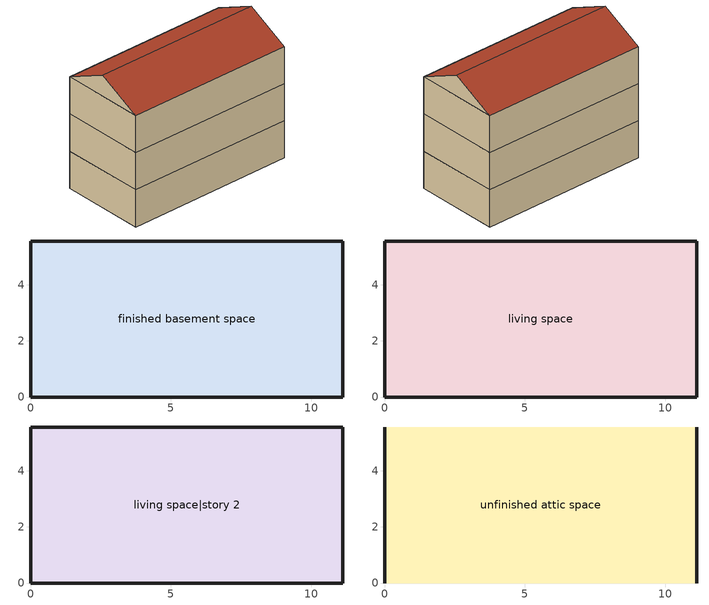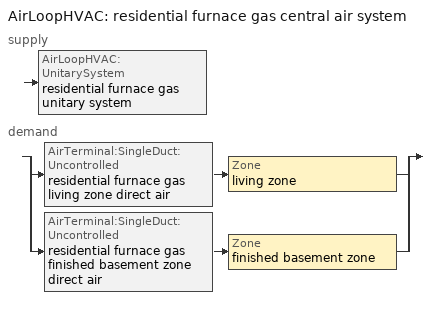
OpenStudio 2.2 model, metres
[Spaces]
finished basement space
 floor ground: 0,0 0,5.56 11.13,5.56 11.13,0 z-2.44
 wall ground: 0,5.56 0,0 11.13,0 11.13,5.56 0,5.56 z-2.44:0
living space
 floor to finished basement space: 0,0 0,5.56 11.13,5.56 11.13,0 z0
 wall outside: 0,5.56 0,0 11.13,0 11.13,5.56 0,5.56 z0:2.44
living space|story 2
 floor to living space: 0,0 0,5.56 11.13,5.56 11.13,0 z2.44
 wall outside: 0,5.56 0,0 11.13,0 11.13,5.56 0,5.56 z2.44:4.88
unfinished attic space
 floor to living space|story 2: 0,5.56 11.13,5.56 11.13,0 0,0 z4.88
 wall outside: 0,2.78,6.27 0,5.56,4.88 0,0,4.88; 11.13,2.78,6.27 11.13,0,4.88 11.13,5.56,4.88
 roof outside: 11.13,2.78,6.27 0,2.78,6.27 0,0,4.88 11.13,0,4.88; 0,2.78,6.27 11.13,2.78,6.27 11.13,5.56,4.88 0,5.56,4.88
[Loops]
AirLoopHVAC 'residential furnace gas central air system'
 supply: AirLoopHVAC:UnitarySystem 'residential furnace gas unitary system'
 demand: split
  | AirTerminal:SingleDuct:Uncontrolled 'residential furnace gas living zone direct air' > Zone 'living zone'
  | AirTerminal:SingleDuct:Uncontrolled 'residential furnace gas finished basement zone direct air' > Zone 'finished basement zone'
[Building]
Building: Standards Number of Stories=3; Standards Number of Above Ground Stories=2; Standards Building Type=singlefamilydetached; Standards Number of Living Units=1
[Site]
Denver Intl Ap_CO_USA: Latitude {deg}=39.83; Longitude {deg}=-104.65; Time Zone {hr}=-7; Elevation {m}=1650
[ClimateZones]
Climate Zone Institution Name 2=Building America; Climate Zone Document Year 2=0; Climate Zone Value 2=Cold
[Site:WaterMainsTemperature]
Calculation Method=Correlation; Annual Average Outdoor Air Temperature {C}=10.8753; Maximum Difference In Monthly Average Outdoor Air Temperatures {deltaC}=23.1524
[Site:GroundTemperature:BuildingSurface]
6.71221, 4.9416, 4.79814, 5.63626, 9.00496, 12.3608, 15.2732, 17.1228, 17.2883, 15.7979, 12.9685, 9.71588
[Site:GroundTemperature:Deep]
10.8753, 10.8753, 10.8753, 10.8753, 10.8753, 10.8753, 10.8753, 10.8753, 10.8753, 10.8753, 10.8753, 10.8753
[ThermalZone] Use Ideal Air Loads=No
Name | Thermostat
living zone | living zone temperature setpoint
unfinished attic zone
finished basement zone | finished basement zone temperature setpoint
[Sizing:Zone] Zone Cooling Design Supply Air Temperature Input Method=SupplyAirTemperature; Zone Cooling Design Supply Air Temperature {C}=14; Zone Cooling Design Supply Air Temperature Difference {deltaC}=11.11; Zone Heating Design Supply Air Temperature Input Method=SupplyAirTemperature; Zone Heating Design Supply Air Temperature {C}=40; Zone Heating Design Supply Air Temperature Difference {deltaC}=11.11; Zone Cooling Design Supply Air Humidity Ratio {kg-H2O/kg-air}=0.0085; Zone Heating Design Supply Air Humidity Ratio {kg-H2O/kg-air}=0.008; Cooling Design Air Flow Method=DesignDay; Heating Design Air Flow Method=DesignDay; Account for Dedicated Outdoor Air System=No; Dedicated Outdoor Air System Control Strategy=NeutralSupplyAir; Dedicated Outdoor Air Low Setpoint Temperature for Design {C}=autosize; Dedicated Outdoor Air High Setpoint Temperature for Design {C}=autosize
living zone; unfinished attic zone; finished basement zone
[Zone equipment]
living zone: residential furnace gas living zone direct air
finished basement zone: residential furnace gas finished basement zone direct air
[Space] Building Unit=unit 1
Name | Thermal Zone
living space; living space|story 2 | living zone
unfinished attic space | unfinished attic zone
finished basement space | finished basement zone
[BuildingUnit]
unit 1: Building Unit Type=Residential
[Coil:Heating:Gas]
residential furnace gas heating coil: Availability Schedule=residential heating season; Gas Burner Efficiency=0.78; Nominal Capacity {W}=AutoSize; Parasitic Electric Load {W}=0; Parasitic Gas Load {W}=0; Fuel Type=NaturalGas
[Fan:OnOff]
residential furnace gas supply fan: Availability Schedule=Always On Discrete; Fan Efficiency=0.117562; Pressure Rise {Pa}=124.55; Maximum Flow Rate {m3/s}=autosize; Motor Efficiency=1; Motor In Airstream Fraction=1; Fan Power Ratio Function of Speed Ratio Curve=Fan On Off Power Curve; Fan Efficiency Ratio Function of Speed Ratio Curve=Fan On Off Efficiency Curve
[AirLoopHVAC:UnitarySystem]
residential furnace gas unitary system: Control Type=Load; Controlling Zone or Thermostat Location=living zone; Dehumidification Control Type=None; Availability Schedule=Always On Discrete; Supply Fan=residential furnace gas supply fan; Fan Placement=BlowThrough; Supply Air Fan Operating Mode Schedule=Always Off Discrete; Heating Coil=residential furnace gas heating coil; DX Heating Coil Sizing Ratio=1; Use DOAS DX Cooling Coil=No; DOAS DX Cooling Coil Leaving Minimum Air Temperature {C}=2; Latent Load Control=SensibleOnlyLoadControl; Supply Air Flow Rate During Cooling Operation {m3/s}=1e-007; Supply Air Flow Rate During Heating Operation {m3/s}=autosize; Supply Air Flow Rate When No Cooling or Heating is Required {m3/s}=0; Maximum Supply Air Temperature {C}=48.8889; Maximum Outdoor Dry-Bulb Temperature for Supplemental Heater Operation {C}=21; Maximum Cycling Rate {cycles/hr}=2.5; Heat Pump Time Constant {s}=60; Fraction of On-Cycle Power Use=0.01; Heat Pump Fan Delay Time {s}=60; Ancilliary On-Cycle Electric Power {W}=0; Ancilliary Off-Cycle Electric Power {W}=0
[AirLoopHVAC]
residential furnace gas central air system: Availability Schedule=Always On Discrete; Design Supply Air Flow Rate {m3/s}=AutoSize
[Sizing:System]
residential furnace gas central air system: Type of Load to Size On=Sensible; Design Outdoor Air Flow Rate {m3/s}=Autosize; Minimum System Air Flow Ratio=0.3; Preheat Design Temperature {C}=7; Preheat Design Humidity Ratio {kg-H2O/kg-Air}=0.008; Precool Design Temperature {C}=12.8; Precool Design Humidity Ratio {kg-H2O/kg-Air}=0.008; Central Cooling Design Supply Air Temperature {C}=12.8; Central Heating Design Supply Air Temperature {C}=16.7; Sizing Option=NonCoincident; 100% Outdoor Air in Cooling=Yes; 100% Outdoor Air in Heating=Yes; Central Cooling Design Supply Air Humidity Ratio {kg-H2O/kg-Air}=0.0085; Central Heating Design Supply Air Humidity Ratio {kg-H2O/kg-Air}=0.008; Cooling Design Air Flow Method=DesignDay; Cooling Design Air Flow Rate {m3/s}=0; Heating Design Air Flow Method=DesignDay; Heating Design Air Flow Rate {m3/s}=0; System Outdoor Air Method=ZoneSum; Zone Maximum Outdoor Air Fraction=1; Cooling Supply Air Flow Rate Per Floor Area {m3/s-m2}=0.00996765; Cooling Fraction of Autosized Cooling Supply Air Flow Rate=1; Cooling Supply Air Flow Rate Per Unit Cooling Capacity {m3/s-W}=3.94755e-05; Heating Supply Air Flow Rate Per Floor Area {m3/s-m2}=0.00996765; Heating Fraction of Autosized Heating Supply Air Flow Rate=1; Heating Fraction of Autosized Cooling Supply Air Flow Rate=1; Heating Supply Air Flow Rate Per Unit Heating Capacity {m3/s-W}=3.15882e-05; Cooling Design Capacity Method=CoolingDesignCapacity; Cooling Design Capacity {W}=autosize; Cooling Design Capacity Per Floor Area {W/m2}=234.7; Fraction of Autosized Cooling Design Capacity=1; Heating Design Capacity Method=HeatingDesignCapacity; Heating Design Capacity {W}=autosize; Heating Design Capacity Per Floor Area {W/m2}=157; Fraction of Autosized Heating Design Capacity=1; Central Cooling Capacity Control Method=OnOff
[AirTerminal:SingleDuct:Uncontrolled] Availability Schedule=Always On Discrete; Maximum Air Flow Rate {m3/s}=AutoSize
residential furnace gas living zone direct air; residential furnace gas finished basement zone direct air
[ThermostatSetpoint:DualSetpoint] Heating Setpoint Temperature Schedule=residential heating setpoint; Cooling Setpoint Temperature Schedule=residential cooling setpoint
finished basement zone temperature setpoint; living zone temperature setpoint
[Schedule:Constant]
Name | Value
Always On Discrete | 1
Always Off Discrete | 0
[Curve:Exponent]
Fan On Off Power Curve: Coefficient1 Constant=1; Coefficient2 Constant=0; Coefficient3 Constant=0; Minimum Value of x=0; Maximum Value of x=1
[Curve:Cubic]
Fan On Off Efficiency Curve: Coefficient1 Constant=1; Coefficient2 x=0; Coefficient3 x**2=0; Coefficient4 x**3=0; Minimum Value of x=0; Maximum Value of x=1
[Schedule:Ruleset]
Name | Default Day Schedule
residential heating season | Schedule Day 1
residential heating setpoint | Schedule Day 2
residential cooling setpoint | Schedule Day 3
[Schedule:Day]
Schedule Day 1; Schedule Day 2; Schedule Day 3: 24, 0, 0
residential heating season allday1; residential heating season allday2; residential heating season allday3; residential heating season allday4; residential heating season allday5; residential heating season allday6; residential heating season allday10; residential heating season allday11; residential heating season allday12: 1, 0, 1, 2, 0, 1, 3, 0, 1, 4, 0, 1, 5, 0, 1, 6, 0, 1, 7, 0, 1, 8, 0, 1, 9, 0, 1, 10, 0, 1, 11, 0, 1, 12, 0, 1, 13, 0, 1, 14, 0, 1, 15, 0, 1, 16, 0, 1, 17, 0, 1, 18, 0, 1, 19, 0, 1, 20, 0, 1, 21, 0, 1, 22, 0, 1, 23, 0, 1, 24, 0, 1
residential heating season allday7; residential heating season allday8; residential heating season allday9: 1, 0, 0, 2, 0, 0, 3, 0, 0, 4, 0, 0, 5, 0, 0, 6, 0, 0, 7, 0, 0, 8, 0, 0, 9, 0, 0, 10, 0, 0, 11, 0, 0, 12, 0, 0, 13, 0, 0, 14, 0, 0, 15, 0, 0, 16, 0, 0, 17, 0, 0, 18, 0, 0, 19, 0, 0, 20, 0, 0, 21, 0, 0, 22, 0, 0, 23, 0, 0, 24, 0, 0
residential heating setpoint allday1; residential heating setpoint allday2; residential heating setpoint allday3; residential heating setpoint allday4; residential heating setpoint allday5; residential heating setpoint allday6; residential heating setpoint allday10; residential heating setpoint allday11; residential heating setpoint allday12: 1, 0, 21.6667, 2, 0, 21.6667, 3, 0, 21.6667, 4, 0, 21.6667, 5, 0, 21.6667, 6, 0, 21.6667, 7, 0, 21.6667, 8, 0, 21.6667, 9, 0, 21.6667, 10, 0, 21.6667, 11, 0, 21.6667, 12, 0, 21.6667, 13, 0, 21.6667, 14, 0, 21.6667, 15, 0, 21.6667, 16, 0, 21.6667, 17, 0, 21.6667, 18, 0, 21.6667, 19, 0, 21.6667, 20, 0, 21.6667, 21, 0, 21.6667, 22, 0, 21.6667, 23, 0, 21.6667, 24, 0, 21.6667
residential heating setpoint allday7; residential heating setpoint allday8; residential heating setpoint allday9: 1, 0, -216667, 2, 0, -216667, 3, 0, -216667, 4, 0, -216667, 5, 0, -216667, 6, 0, -216667, 7, 0, -216667, 8, 0, -216667, 9, 0, -216667, 10, 0, -216667, 11, 0, -216667, 12, 0, -216667, 13, 0, -216667, 14, 0, -216667, 15, 0, -216667, 16, 0, -216667, 17, 0, -216667, 18, 0, -216667, 19, 0, -216667, 20, 0, -216667, 21, 0, -216667, 22, 0, -216667, 23, 0, -216667, 24, 0, -216667
residential cooling setpoint allday1; residential cooling setpoint allday2; residential cooling setpoint allday3; residential cooling setpoint allday4; residential cooling setpoint allday5; residential cooling setpoint allday6; residential cooling setpoint allday7; residential cooling setpoint allday8; residential cooling setpoint allday9; residential cooling setpoint allday10; residential cooling setpoint allday11; residential cooling setpoint allday12: 1, 0, 10000, 2, 0, 10000, 3, 0, 10000, 4, 0, 10000, 5, 0, 10000, 6, 0, 10000, 7, 0, 10000, 8, 0, 10000, 9, 0, 10000, 10, 0, 10000, 11, 0, 10000, 12, 0, 10000, 13, 0, 10000, 14, 0, 10000, 15, 0, 10000, 16, 0, 10000, 17, 0, 10000, 18, 0, 10000, 19, 0, 10000, 20, 0, 10000, 21, 0, 10000, 22, 0, 10000, 23, 0, 10000, 24, 0, 10000
[Schedule:Rule] Apply Sunday=Yes; Apply Monday=Yes; Apply Tuesday=Yes; Apply Wednesday=Yes; Apply Thursday=Yes; Apply Friday=Yes; Apply Saturday=Yes; Date Specification Type=DateRange; Start Day=1
Name | Schedule Ruleset | Rule Order | Day Schedule | Start Month | End Month | End Day
residential heating season allday ruleset1 | residential heating season | 11 | residential heating season allday1 | 1 | 1 | 31
residential heating season allday ruleset2 | residential heating season | 10 | residential heating season allday2 | 2 | 2 | 28
residential heating season allday ruleset3 | residential heating season | 9 | residential heating season allday3 | 3 | 3 | 31
residential heating season allday ruleset4 | residential heating season | 8 | residential heating season allday4 | 4 | 4 | 30
residential heating season allday ruleset5 | residential heating season | 7 | residential heating season allday5 | 5 | 5 | 31
residential heating season allday ruleset6 | residential heating season | 6 | residential heating season allday6 | 6 | 6 | 30
residential heating season allday ruleset7 | residential heating season | 5 | residential heating season allday7 | 7 | 7 | 31
residential heating season allday ruleset8 | residential heating season | 4 | residential heating season allday8 | 8 | 8 | 31
residential heating season allday ruleset9 | residential heating season | 3 | residential heating season allday9 | 9 | 9 | 30
residential heating season allday ruleset10 | residential heating season | 2 | residential heating season allday10 | 10 | 10 | 31
residential heating season allday ruleset11 | residential heating season | 1 | residential heating season allday11 | 11 | 11 | 30
residential heating season allday ruleset12 | residential heating season | 0 | residential heating season allday12 | 12 | 12 | 31
residential heating setpoint allday ruleset1 | residential heating setpoint | 11 | residential heating setpoint allday1 | 1 | 1 | 31
residential heating setpoint allday ruleset2 | residential heating setpoint | 10 | residential heating setpoint allday2 | 2 | 2 | 28
residential heating setpoint allday ruleset3 | residential heating setpoint | 9 | residential heating setpoint allday3 | 3 | 3 | 31
residential heating setpoint allday ruleset4 | residential heating setpoint | 8 | residential heating setpoint allday4 | 4 | 4 | 30
residential heating setpoint allday ruleset5 | residential heating setpoint | 7 | residential heating setpoint allday5 | 5 | 5 | 31
residential heating setpoint allday ruleset6 | residential heating setpoint | 6 | residential heating setpoint allday6 | 6 | 6 | 30
residential heating setpoint allday ruleset7 | residential heating setpoint | 5 | residential heating setpoint allday7 | 7 | 7 | 31
residential heating setpoint allday ruleset8 | residential heating setpoint | 4 | residential heating setpoint allday8 | 8 | 8 | 31
residential heating setpoint allday ruleset9 | residential heating setpoint | 3 | residential heating setpoint allday9 | 9 | 9 | 30
residential heating setpoint allday ruleset10 | residential heating setpoint | 2 | residential heating setpoint allday10 | 10 | 10 | 31
residential heating setpoint allday ruleset11 | residential heating setpoint | 1 | residential heating setpoint allday11 | 11 | 11 | 30
residential heating setpoint allday ruleset12 | residential heating setpoint | 0 | residential heating setpoint allday12 | 12 | 12 | 31
residential cooling setpoint allday ruleset1 | residential cooling setpoint | 11 | residential cooling setpoint allday1 | 1 | 1 | 31
residential cooling setpoint allday ruleset2 | residential cooling setpoint | 10 | residential cooling setpoint allday2 | 2 | 2 | 28
residential cooling setpoint allday ruleset3 | residential cooling setpoint | 9 | residential cooling setpoint allday3 | 3 | 3 | 31
residential cooling setpoint allday ruleset4 | residential cooling setpoint | 8 | residential cooling setpoint allday4 | 4 | 4 | 30
residential cooling setpoint allday ruleset5 | residential cooling setpoint | 7 | residential cooling setpoint allday5 | 5 | 5 | 31
residential cooling setpoint allday ruleset6 | residential cooling setpoint | 6 | residential cooling setpoint allday6 | 6 | 6 | 30
residential cooling setpoint allday ruleset7 | residential cooling setpoint | 5 | residential cooling setpoint allday7 | 7 | 7 | 31
residential cooling setpoint allday ruleset8 | residential cooling setpoint | 4 | residential cooling setpoint allday8 | 8 | 8 | 31
residential cooling setpoint allday ruleset9 | residential cooling setpoint | 3 | residential cooling setpoint allday9 | 9 | 9 | 30
residential cooling setpoint allday ruleset10 | residential cooling setpoint | 2 | residential cooling setpoint allday10 | 10 | 10 | 31
residential cooling setpoint allday ruleset11 | residential cooling setpoint | 1 | residential cooling setpoint allday11 | 11 | 11 | 30
residential cooling setpoint allday ruleset12 | residential cooling setpoint | 0 | residential cooling setpoint allday12 | 12 | 12 | 31
